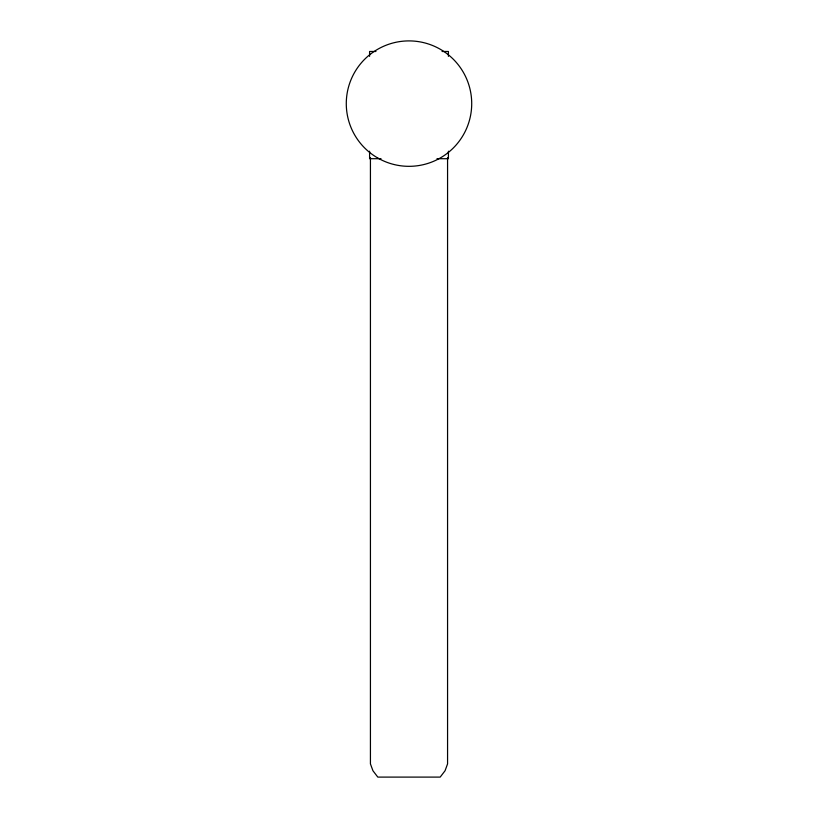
<?xml version="1.0" encoding="UTF-8"?>
<svg xmlns="http://www.w3.org/2000/svg" width="818" height="818" viewBox="0 0 818 818"><rect width="100%" height="100%" fill="white"/><g stroke="black" fill="none" stroke-linecap="round" stroke-linejoin="round"><path stroke-width="1.23" d="M375.943 51.473L369.583 51.473L369.583 56.36M442.057 51.473L448.417 51.473L448.417 56.36M381.024 158.702L369.583 158.702L369.583 151.197M436.976 158.702L448.417 158.702L448.417 151.197M447.569 157.68L447.569 763.889L445.053 770.76L440.186 777.1L377.814 777.1L372.947 770.76L370.431 763.889L370.431 157.68M377.64 157.925A62.71 62.71 0 0 0 471.71 103.61A62.71 62.71 0 0 0 377.64 49.305A62.71 62.71 0 0 0 377.64 157.925"/></g></svg>
